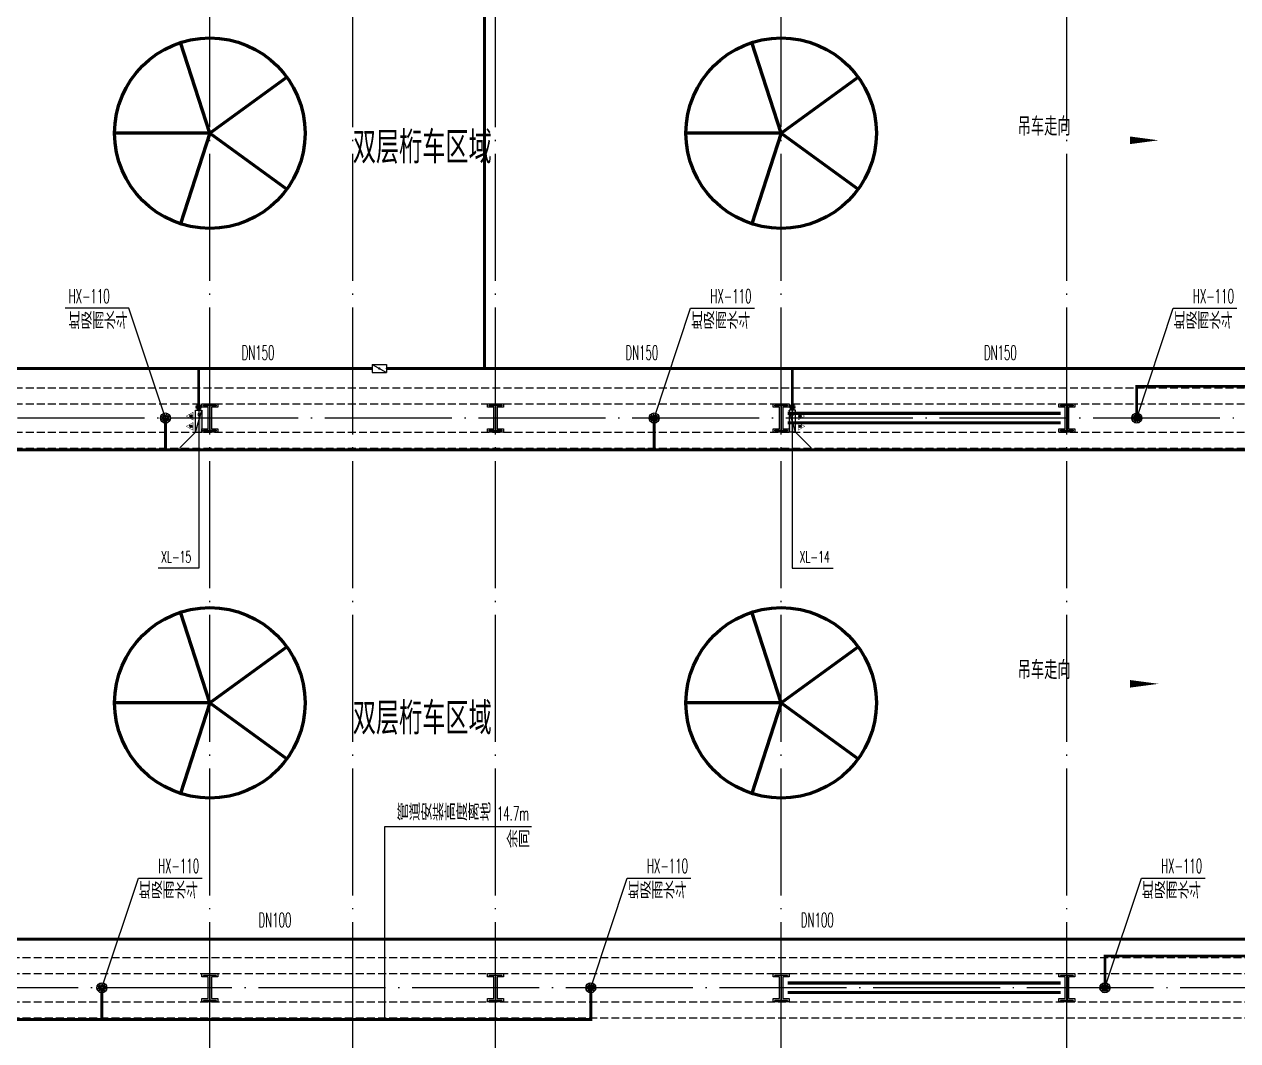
# Model space of a CAD drawing. Extents: x -452079 to 117456, y 3902 to 836955.
# Drawn here: x -215701 to -177471, y 565200 to 597226 of the extents above; entities that cross this region are included whole.
import ezdxf

# ---------------------------------------------------------------- set-up
doc = ezdxf.new("R2010")
doc.units = 0
doc.header["$LTSCALE"] = 1000
doc.header["$MEASUREMENT"] = 0
for name, pattern in [('CENTER', [2, 1.25, -0.25, 0.25, -0.25]), ('DASH', [0.35, 0.25, -0.1]), ('DOTE', [2.42, 2, -0.2, 0.02, -0.2]), ('DOTE_30', [0.726, 0.6, -0.06, 0.006, -0.06])]:
    doc.linetypes.add(name, pattern=pattern)
for name, color, linetype in [('A-AXIS-DOTE', 14, 'DOTE'), ('A-HATCH-2', 251, 'Continuous'), ('A-LIN-V', 9, 'Continuous'), ('A-WINDOW', 140, 'Continuous'), ('AS-COLN', 6, 'Continuous'), ('DIM_消防', 1, 'Continuous'), ('FM_ZF消防', 1, 'Continuous'), ('PUB_TEXT', 7, 'Continuous'), ('SB_ZF消火栓', 10, 'Continuous'), ('SB_ZF消火栓M', 10, 'Continuous'), ('TEXT_喷淋', 6, 'Continuous'), ('TEXT_消防', 1, 'Continuous'), ('TWT_LEAD', 3, 'Continuous'), ('WALL', 2, 'Continuous'), ('建-箭头', 3, 'Continuous'), ('文本', 4, 'Continuous'), ('虹吸雨水斗', 6, 'Continuous')]:
    doc.layers.add(name, color=color, linetype=linetype)
for name, color, linetype, lineweight in [('Gps-ZF喷淋', 6, 'TG_ZP', 60), ('Gps-ZF消防', 1, 'TG_X', 60), ('Gps-ZF雨水', 4, 'DOTE_30', 60), ('LG-ZF消防', 1, 'Continuous', 60), ('柱间支撑', 6, 'CENTER', 0)]:
    doc.layers.add(name, color=color, linetype=linetype, lineweight=lineweight)
doc.styles.add('_TCH_DIM', font='SIMPLEX', dxfattribs={"width": 0.75, "bigfont": '@1HZTXT'})
doc.styles.add('_TWT_PIPEDN', font='SIMPLEX', dxfattribs={"width": 0.65, "height": 3.5, "bigfont": 'HZTXT'})
doc.styles.add('_TWT_SERIAL', font='SIMPLEX', dxfattribs={"width": 0.8, "height": 3, "bigfont": 'HZTXT'})
doc.styles.add('A-STANDARD', font='SIMPLEX', dxfattribs={"bigfont": 'GBCBIG'})
doc.styles.get("Standard").update_dxf_attribs({"font": 'gbenor.shx', "bigfont": 'gbcbig.shx'})
doc.styles.add('TG_LINETYPE', font='SIMPLEX', dxfattribs={"width": 0.8, "height": 3.5, "bigfont": 'HZTXT'})
doc.linetypes.add('TG_X', pattern='A,5,-0.3,["X",TG_LINETYPE,S=0.1,R=0,X=-0.23,Y=-0.15],0', length=5.3)
doc.linetypes.add('TG_ZP', pattern='A,3,-0.6,["ZP",TG_LINETYPE,S=0.1,R=0,X=-0.52,Y=-0.15],0', length=3.6)

# ---------------------------------------------------------------- blocks, each defined once
blk = doc.blocks.new('4324324')
at = {"layer": 'A-HATCH-2', "color": 8, "linetype": 'DASH'}
for p, q in [((-294754, 585770), (-128854, 585770)), ((-294754, 585270), (-128854, 585270)), ((-307354, 584370), (-128854, 584370)), ((-307354, 583870), (-128854, 583870)), ((-313054, 567820), (-128854, 567820)), ((-313054, 567320), (-128854, 567320)), ((-313054, 566420), (-128854, 566420)), ((-313054, 565920), (-128854, 565920))]:
    blk.add_line(p, q, dxfattribs=at)
blk = doc.blocks.new('w4324324')
at = {"layer": 'A-HATCH-2', "lineweight": 60}
for q in [(-1694760, 686605), (-1697614, 684532), (-1691907, 684532), (-1696524, 681178), (-1692997, 681178)]:
    blk.add_line((-1694760, 683605), q, dxfattribs=at)
blk.add_circle((-1694760, 683605), 3000, dxfattribs=at)
blk = doc.blocks.new('342343')
at = {"layer": 'A-LIN-V'}
for p in [(1048660, 9556), (1066610, 9556), (1048660, -8444), (1066610, -8444)]:
    blk.add_blockref('w4324324', p, dxfattribs=at)
blk = doc.blocks.new('w42343243')
at = {"layer": 'A-HATCH-2', "color": 2}
blk.add_lwpolyline([(-165104, 621070), (-164604, 621070), (-164604, 620958), (-164800, 620958), (-164800, 620282), (-164604, 620282), (-164604, 620170), (-165104, 620170), (-165104, 620282), (-164908, 620282), (-164908, 620958), (-165104, 620958)], close=True, dxfattribs=at)
at = {"layer": 'AS-COLN', "color": 8}
blk.add_lwpolyline([(-165054, 621020), (-164654, 621020), (-164654, 621008), (-164850, 621008), (-164850, 620232), (-164654, 620232), (-164654, 620220), (-165054, 620220), (-165054, 620232), (-164858, 620232), (-164858, 621008), (-165054, 621008)], close=True, dxfattribs=at)
blk = doc.blocks.new('42343')
at = {"layer": 'A-WINDOW'}
for p in [(-45000, -35800), (-36000, -35800), (-27000, -35800), (-18000, -35800), (-45000, -53750), (-36000, -53750), (-27000, -53750), (-18000, -53750)]:
    blk.add_blockref('w42343243', p, dxfattribs=at)
blk = doc.blocks.new('A$C515E426B')
at = {"layer": 'A-AXIS-DOTE', "color": 8, "ltscale": 2}
for p, q in [((111518.2, 716), (111518.2, 86200)), ((116018.2, 716), (116018.2, 86200)), ((120518.2, 716), (120518.2, 86200)), ((129518.2, 716), (129518.2, 86200)), ((138518.2, 716), (138518.2, 86200)), ((201422.4, 44796), (3362.4, 44796)), ((199332.4, 26846), (3362.4, 26846))]:
    blk.add_line(p, q, dxfattribs=at)
at = {"layer": '建-箭头', "color": 8}
for points in [[(134506, 53546, 0, 0, 0), (141406, 53546, 0, 240, 0), (140506, 53546, 0, 0, 0)], [(134506, 36421, 0, 0, 0), (141406, 36421, 0, 240, 0), (140506, 36421, 0, 0, 0)]]:
    blk.add_lwpolyline(points, format="xyseb", dxfattribs=at)
at = {"layer": '柱间支撑', "color": 8, "const_width": 100}
for points in [[(138318.2, 44946), (129718.2, 44946)], [(138318.2, 44646), (129718.2, 44646)], [(138318.2, 26996), (129718.2, 26996)], [(138318.2, 26696), (129718.2, 26696)]]:
    blk.add_lwpolyline(points, dxfattribs=at)
at = {"layer": 'A-LIN-V', "rotation": 90}
blk.add_blockref('342343', (804678.8, 681921), dxfattribs=at)
at = {"layer": 'A-WINDOW'}
for name in ['42343', '4324324']:
    blk.add_blockref(name, (321372.4, -540024), dxfattribs=at)
at = {"layer": 'PUB_TEXT', "color": 8, "style": 'A-STANDARD'}
for p in [(136968.3, 53693), (136968.3, 36568)]:
    blk.add_text('吊车走向', height=578.72, dxfattribs=at).set_placement(p)
at = {"layer": 'PUB_TEXT', "color": 8}
for p in [(116023, 52815.3), (116023, 34825.3)]:
    blk.add_text('双层桁车区域', height=1012.77, dxfattribs=at).set_placement(p)
blk = doc.blocks.new('“奔腾”虹吸雨水斗')
at = {"layer": '虹吸雨水斗', "lineweight": 25}
for p, q in [((946944, 86685), (947028, 86658)), ((947028, 86641), (946944, 86614)), ((947032, 86673), (946946, 86692)), ((946946, 86607), (947032, 86625)), ((946982, 86753), (947040, 86688)), ((947040, 86611), (946982, 86546)), ((947052, 86699), (946987, 86758)), ((946987, 86541), (947052, 86600)), ((947048, 86793), (947066, 86707)), ((947066, 86592), (947048, 86506)), ((947082, 86711), (947055, 86795)), ((947055, 86504), (947082, 86587)), ((947125, 86795), (947098, 86711)), ((947098, 86587), (947125, 86504)), ((947114, 86707), (947132, 86793)), ((947132, 86506), (947114, 86592)), ((947194, 86758), (947128, 86699)), ((947128, 86600), (947194, 86541)), ((947140, 86688), (947199, 86753)), ((947199, 86546), (947140, 86611)), ((947234, 86692), (947148, 86673)), ((947148, 86625), (947234, 86607)), ((947152, 86658), (947236, 86685)), ((947236, 86614), (947152, 86641))]:
    blk.add_line(p, q, dxfattribs=at)
for radius in [150, 47.6]:
    blk.add_circle((947090, 86649), radius, dxfattribs=at)
for centre, start, end in [((947025, 86649), 291.6382, 68.3675), ((947034, 86682), 261.6382, 38.3675), ((947034, 86617), 321.6382, 98.3675), ((947057, 86706), 231.6382, 8.3675), ((947057, 86593), 351.6382, 128.3675), ((947090, 86715), 201.6382, 338.3675), ((947090, 86584), 21.6382, 158.3675), ((947123, 86706), 171.6382, 308.3675), ((947123, 86593), 51.6382, 188.3675), ((947147, 86682), 141.6382, 278.3675), ((947147, 86617), 81.6382, 218.3675), ((947155, 86649), 111.6382, 248.3675)]:
    blk.add_arc(centre, 8.82, start, end, dxfattribs=at)
blk = doc.blocks.new('A$C5D961328')
at = {"layer": 'SB_ZF消火栓', "linetype": 'Continuous'}
h = blk.add_hatch(dxfattribs=at)
h.set_pattern_fill('ANSI31', color=256, scale=129.330432, angle=270, style=0)
h.set_pattern_definition([(45, (-18410.044, -5691.868), (11.431303, -11.431303), [])])
h.paths.add_polyline_path([(228, 343), (228, 427), (153, 427), (153, 343)])
h = blk.add_hatch(dxfattribs=at)
h.set_pattern_fill('ANSI31', color=256, scale=129.330432, angle=270, style=0)
h.set_pattern_definition([(45, (-18087.504, -5691.868), (11.431303, -11.431303), [])])
h.paths.add_polyline_path([(550, 343), (550, 427), (475, 427), (475, 343)])
at = {"layer": 'SB_ZF消火栓'}
blk.add_hatch(color=256, dxfattribs=at).paths.add_polyline_path([(0, 40), (700, 40), (700, 240)])
for p, q in [((1195, 735), (700, 240)), ((700, 240), (0, 240)), ((0, 240), (0, 40)), ((700, 240), (0, 40)), ((0, 40), (700, 40)), ((700, 240), (700, 40))]:
    blk.add_line(p, q, dxfattribs=at)
at = {"layer": 'SB_ZF消火栓', "linetype": 'Continuous'}
for points, const_width in [([(312, 321), (190, 531), (69, 321), (312, 321), (190, 531)], 12.9), ([(228, 343), (228, 427), (153, 427), (153, 343), (228, 343)], 7.76), ([(634, 321), (513, 531), (392, 321), (634, 321), (513, 531)], 12.9), ([(550, 343), (550, 427), (475, 427), (475, 343), (550, 343)], 7.76)]:
    blk.add_lwpolyline(points, dxfattribs=dict(at, const_width=const_width))
at = {"layer": 'SB_ZF消火栓', "color": 1}
blk.add_circle((140, 140), 32.5, dxfattribs=at)
blk = doc.blocks.new('$VALVE$00000316')
for p, q in [((-125, 72), (125, -72)), ((-125, 72), (-125, -72)), ((-125, 72), (125, 72)), ((125, 72), (125, -72)), ((-125, -72), (125, -72))]:
    blk.add_line(p, q)
at = {"const_width": 21.1}
blk.add_lwpolyline([(-11, 0, 1), (11, 0, 1)], format="xyb", close=True, dxfattribs=at)
for p in [(-125, 0), (125, 0)]:
    blk.add_point(p)
at = {"color": 7, "flags": 9}
for tag in ['XSIZE', 'YSIZE']:
    blk.add_attdef(tag, (0, 0), '', height=0.5, dxfattribs=at)

msp = doc.modelspace()

# ---------------------------------------------------------------- hatches: boundary and pattern name
at = {"layer": 'Gps-ZF雨水'}
for points in [[(-180654.18, 585820), (-180654.18, 585865), (-180699.18, 585865)], [(-180654.18, 585820), (-180699.18, 585820), (-180699.18, 585865)], [(-181654.18, 567870), (-181699.18, 567870), (-181699.18, 567915)], [(-181654.18, 567870), (-181654.18, 567915), (-181699.18, 567915)], [(-197854.18, 565870), (-197809.18, 565870), (-197809.18, 565825)], [(-197854.18, 565870), (-197854.18, 565825), (-197809.18, 565825)]]:
    msp.add_hatch(color=256, dxfattribs=at).paths.add_polyline_path(points)

# ---------------------------------------------------------------- linework, layer by layer
at = {"layer": 'DIM_消防'}
for p, q in [((-210204.18, 585170), (-210204.18, 580084.19)), ((-191504.18, 585170), (-191504.18, 580084.19)), ((-210204.18, 580084.19), (-211481.08, 580084.19)), ((-191504.18, 580084.19), (-190217.3, 580084.19))]:
    msp.add_line(p, q, dxfattribs=at)
at = {"layer": 'Gps-ZF喷淋', "const_width": 90}
msp.add_lwpolyline([(-299382.61, 568401.51), (-149792.1, 568401.51)], dxfattribs=at)
at = {"layer": 'Gps-ZF消防', "const_width": 90}
for points in [[(-201204.18, 586378.77), (-201204.18, 602345)], [(-225739.41, 586378.77), (-210204.18, 586378.77)], [(-210204.18, 585245), (-210204.18, 586378.77)], [(-210204.18, 586378.77), (-204740.68, 586378.77)], [(-204291.31, 586378.77), (-201204.18, 586378.77)], [(-201204.18, 586378.77), (-191504.18, 586378.77)], [(-191504.18, 586378.77), (-176185.65, 586378.77)], [(-191504.18, 585245), (-191504.18, 586378.77)]]:
    msp.add_lwpolyline(points, dxfattribs=at)
at = {"layer": 'Gps-ZF雨水', "const_width": 90}
for points in [[(-180654.18, 585820), (-173699.18, 585820)], [(-180654.18, 584820), (-180654.18, 585820)], [(-211254.18, 583820), (-211254.18, 584820)], [(-195854.18, 583820), (-195854.18, 584820)], [(-226454.18, 583820), (-211254.18, 583820)], [(-211254.18, 583820), (-195854.18, 583820)], [(-195854.18, 583820), (-149987.1, 583820)], [(-181654.18, 566870), (-181654.18, 567870)], [(-181654.18, 567870), (-167354.18, 567870)], [(-213254.18, 565870), (-213254.18, 566870)], [(-197854.18, 565870), (-197854.18, 566870)], [(-229854.18, 565870), (-213254.18, 565870)], [(-213254.18, 565870), (-197854.18, 565870)]]:
    msp.add_lwpolyline(points, dxfattribs=at)
at = {"layer": 'LG-ZF消防'}
for centre in [(-210204.18, 585170), (-191504.18, 585170)]:
    msp.add_circle(centre, 50, dxfattribs=at)
at = {"layer": 'TWT_LEAD'}
for p, q in [((-204338.06, 565870), (-204338.06, 571949.14)), ((-204338.06, 571949.14), (-199718.22, 571949.14))]:
    msp.add_line(p, q, dxfattribs=at)
at = {"layer": '文本'}
for p, q in [((-212401.44, 588276.85), (-214410.43, 588276.85)), ((-211254.18, 584820), (-212401.44, 588276.85)), ((-195854.18, 584820), (-194706.93, 588276.85)), ((-194706.93, 588276.85), (-192697.94, 588276.85)), ((-180654.18, 584820), (-179506.93, 588276.85)), ((-179506.93, 588276.85), (-177497.94, 588276.85)), ((-213254.18, 566870), (-212106.93, 570326.85)), ((-212106.93, 570326.85), (-210097.94, 570326.85)), ((-197854.18, 566870), (-196706.93, 570326.85)), ((-196706.93, 570326.85), (-194697.94, 570326.85)), ((-181654.18, 566870), (-180506.93, 570326.85)), ((-180506.93, 570326.85), (-178497.94, 570326.85))]:
    msp.add_line(p, q, dxfattribs=at)

# ---------------------------------------------------------------- block references
at = {"layer": 'FM_ZF消防', "xscale": 1.8, "yscale": 1.8, "zscale": 1.8}
msp.add_blockref('$VALVE$00000316', (-204515.99, 586378.77), dxfattribs=at)
at = {"layer": 'SB_ZF消火栓M', "xscale": -1, "rotation": 89.9999999999813}
msp.add_blockref('A$C5D961328', (-210064.19, 585070.03), dxfattribs=at)
at = {"layer": 'SB_ZF消火栓M', "rotation": 270.0000000000188}
msp.add_blockref('A$C5D961328', (-191644.18, 585070.03), dxfattribs=at)
at = {"layer": 'WALL'}
msp.add_blockref('A$C515E426B', (-321372.36, 540023.96), dxfattribs=at)
at = {"layer": '文本', "xscale": 1.061320754715, "yscale": 1.061320754715, "zscale": 1.061320754715}
for p in [(-1216420.52, 492857.2), (-1201020.52, 492857.2), (-1185820.52, 492857.2), (-1218420.52, 474907.2), (-1203020.52, 474907.2), (-1186820.52, 474907.2)]:
    msp.add_blockref('“奔腾”虹吸雨水斗', p, dxfattribs=at)

# ---------------------------------------------------------------- texts
at = {"layer": 'DIM_消防', "color": 7, "style": '_TWT_SERIAL', "width": 0.6}
for s, p in [('XL-15', (-211391.08, 580264.19)), ('XL-14', (-191274.16, 580264.19))]:
    msp.add_text(s, height=360, dxfattribs=at).set_placement(p)
at = {"layer": 'TEXT_喷淋', "style": '_TWT_PIPEDN', "width": 0.52}
for p in [(-208319.55, 568776.51), (-191234.38, 568776.51)]:
    msp.add_text('DN100', height=450, dxfattribs=at).set_placement(p)
at = {"layer": 'TEXT_消防', "style": '_TWT_PIPEDN', "width": 0.52}
for p in [(-208852.77, 586653.77), (-196760.2, 586653.77), (-185466.11, 586653.77)]:
    msp.add_text('DN150', height=450, dxfattribs=at).set_placement(p)
at = {"layer": 'TWT_LEAD', "color": 7, "style": '_TCH_DIM'}
for s, height, width, p in [('管道安装高度离地', 520.866, 0.75, (-203963.22, 572135.73)), ('14.7m', 446.25, 0.529412, (-200813.22, 572135.73)), ('余同', 520.866, 0.75, (-200517.7, 571281.62))]:
    msp.add_text(s, height=height, dxfattribs=dict(at, width=width)).set_placement(p)
at = {"layer": '文本', "color": 7, "style": '_TCH_DIM'}
for s, height, width, p in [('HX-110', 446.25, 0.529412, (-214305.43, 588434.35)), ('HX-110', 446.25, 0.529412, (-194085.44, 588434.35)), ('HX-110', 446.25, 0.529412, (-178885.44, 588434.35)), ('虹吸雨水斗', 520.866, 0.75, (-214305.43, 587620.18)), ('虹吸雨水斗', 520.866, 0.75, (-194691.08, 587620.18)), ('虹吸雨水斗', 520.866, 0.75, (-179491.08, 587620.18)), ('HX-110', 446.25, 0.529412, (-211485.44, 570484.35)), ('HX-110', 446.25, 0.529412, (-196085.44, 570484.35)), ('HX-110', 446.25, 0.529412, (-179885.44, 570484.35)), ('虹吸雨水斗', 520.866, 0.75, (-212091.08, 569670.18)), ('虹吸雨水斗', 520.866, 0.75, (-196691.08, 569670.18)), ('虹吸雨水斗', 520.866, 0.75, (-180491.08, 569670.18))]:
    msp.add_text(s, height=height, dxfattribs=dict(at, width=width)).set_placement(p)

doc.saveas('drawing.dxf')
